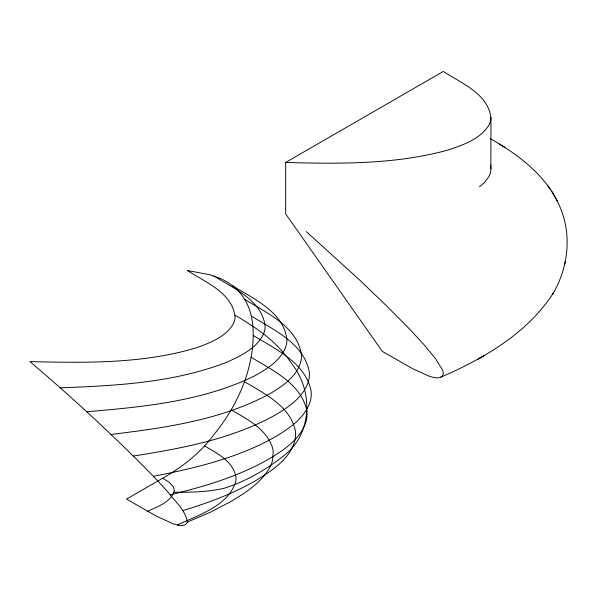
<?xml version="1.0" encoding="UTF-8"?>
<svg xmlns="http://www.w3.org/2000/svg" width="597" height="597" viewBox="0 0 597 597"><rect width="100%" height="100%" fill="white"/><g stroke="black" fill="none" stroke-linecap="round" stroke-linejoin="round"><path stroke-width="0.9" d="M253.218 335.447C252.703 371.797 236.822 406.505 214.114 434.355C200.659 452.772 182.443 467.033 162.72 478.197L126.527 499.099L156.892 516.412L172.973 523.688A79.229 16.746 38.8 0 0 177.406 524.994C180.824 526.047 185.965 526.114 187.398 522.069C185.451 509.987 174.928 501.286 167.787 491.906C156.757 479.518 145.093 467.712 133.288 456.056C99.93 423.363 65.551 391.692 29.85 361.558C85.595 362.954 142.862 363.924 196.794 347.685C210.017 342.79 225.017 337.201 232.875 324.634A48.267 27.865 0 0 0 235.084 317.597C233.173 293.12 205.293 282.254 187.495 270.545L209.935 274.732L220.905 278.687A188.301 108.714 -60 0 1 229.86 283.799L234.957 287.709A131.803 76.095 -60 0 1 241.24 294.366C250.367 305.903 253.337 321.037 253.218 335.447C275.433 349.081 305.485 362.737 311.097 391.057A81.267 46.917 0 0 1 309.947 402.326C304.306 418.43 289.135 428.512 275.165 436.9C237.703 458.056 195.241 468.16 153.362 476.339M285.657 162.451L443.302 71.439C461.1 83.147 488.98 94.013 490.883 118.49A48.267 27.865 0 0 1 488.682 125.527C479.682 139.534 462.466 145.153 447.504 150.175C394.93 164.533 339.693 163.936 285.657 162.451L285.657 213.875L382.326 351.409L412.699 368.722L428.78 376.006A79.61 16.82 38.8 0 0 432.168 377.05C435.832 378.222 441.549 378.849 443.198 374.386L442.996 371.364L442.228 369.476L435.079 358.103L423.594 344.223L409.161 328.648L385.528 304.858L358.887 279.336L306.216 231.546M490.95 117.281L490.883 169.914A48.267 27.865 0 0 1 488.682 176.951L484.443 182.548L479.481 186.861M440.541 377.334C483.406 358.737 527.114 333.544 553.061 293.433L552.576 294.246C567.814 269.068 571.926 236.837 560.896 209.256C548.412 177.093 519.368 155.213 490.361 138.661M147.72 511.331C157.153 506.577 170.152 502.667 174.063 491.712A21.41 12.358 0 0 0 173.227 486.764L169.473 482.495L162.72 478.197M564.486 265.135L565.292 261.568M483.921 355.752L478.16 359.051L480.443 357.76M187.398 522.069L211.286 511.786L231.054 501.405C246.255 492.212 262.613 482.003 270.747 465.533A80.513 46.484 0 0 0 272.538 460.429L273.21 451.839A73.774 42.588 0 0 0 272.18 446.735C265.68 428.489 246.867 419.012 231.218 409.855M177.399 524.994C198.159 515.01 228.718 506.077 235.83 481.033A52.82 30.499 0 0 0 235.934 477.384C233.628 461.347 216.927 453.272 204.487 445.862M182.652 510.636C207.816 503.017 232.74 493.891 255.568 480.697C271.59 470.921 290.082 459.332 295.052 439.944A80.573 46.521 0 0 0 295.358 430.676C290.06 405.856 264.165 393.542 244.412 381.67M170.302 494.816C204.331 486.592 238.427 476.473 268.971 459.003C283.873 450.011 300.343 439.28 305.985 421.863A82.296 47.514 0 0 0 306.821 410.497C300.94 383.483 272.516 370.289 251.076 357.252M133.288 456.056C182.018 448.392 231.964 439.101 275.553 414.878C288.418 407.184 302.127 397.945 307.776 383.401A78.438 45.29 0 0 0 309.343 372.491C304.477 343.603 273.538 329.828 251.247 316.014M110.945 434.459C165.332 427.773 221.674 420.064 270.441 393.43C282.426 386.266 295.231 377.543 300.179 363.834A73.834 42.626 0 0 0 301.478 355.222C297.575 326.469 266.449 312.903 244.636 299.261M86.677 411.758C143.541 406.93 202.458 401.371 254.434 375.968C266.628 369.185 279.911 361.192 285.441 347.685A67.595 39.021 0 0 0 286.941 339.753C283.873 311.888 253.337 298.881 232.502 285.702M60.252 387.811C116.758 385.737 174.824 382.692 227.979 361.745C241.501 355.349 257.106 348.073 263.658 333.656A59.304 34.238 0 0 0 265.15 326.604C262.426 300.381 233.345 288.358 213.883 275.881M173.951 492.212C190.786 492.376 207.831 492.085 224.285 488.204C245.718 481.503 265.799 469.929 283.359 456.033C312.03 434.855 313.492 392.072 292.687 364.976A161.78 120.027 -1 0 0 283.097 352.491C270.075 336.604 252.464 325.701 235.121 315.171M505.092 147.638L499.271 143.959M550.762 189.801L547.456 185.279M551.964 191.607L557.382 201.241M490.607 165.026L490.95 168.705"/></g></svg>
